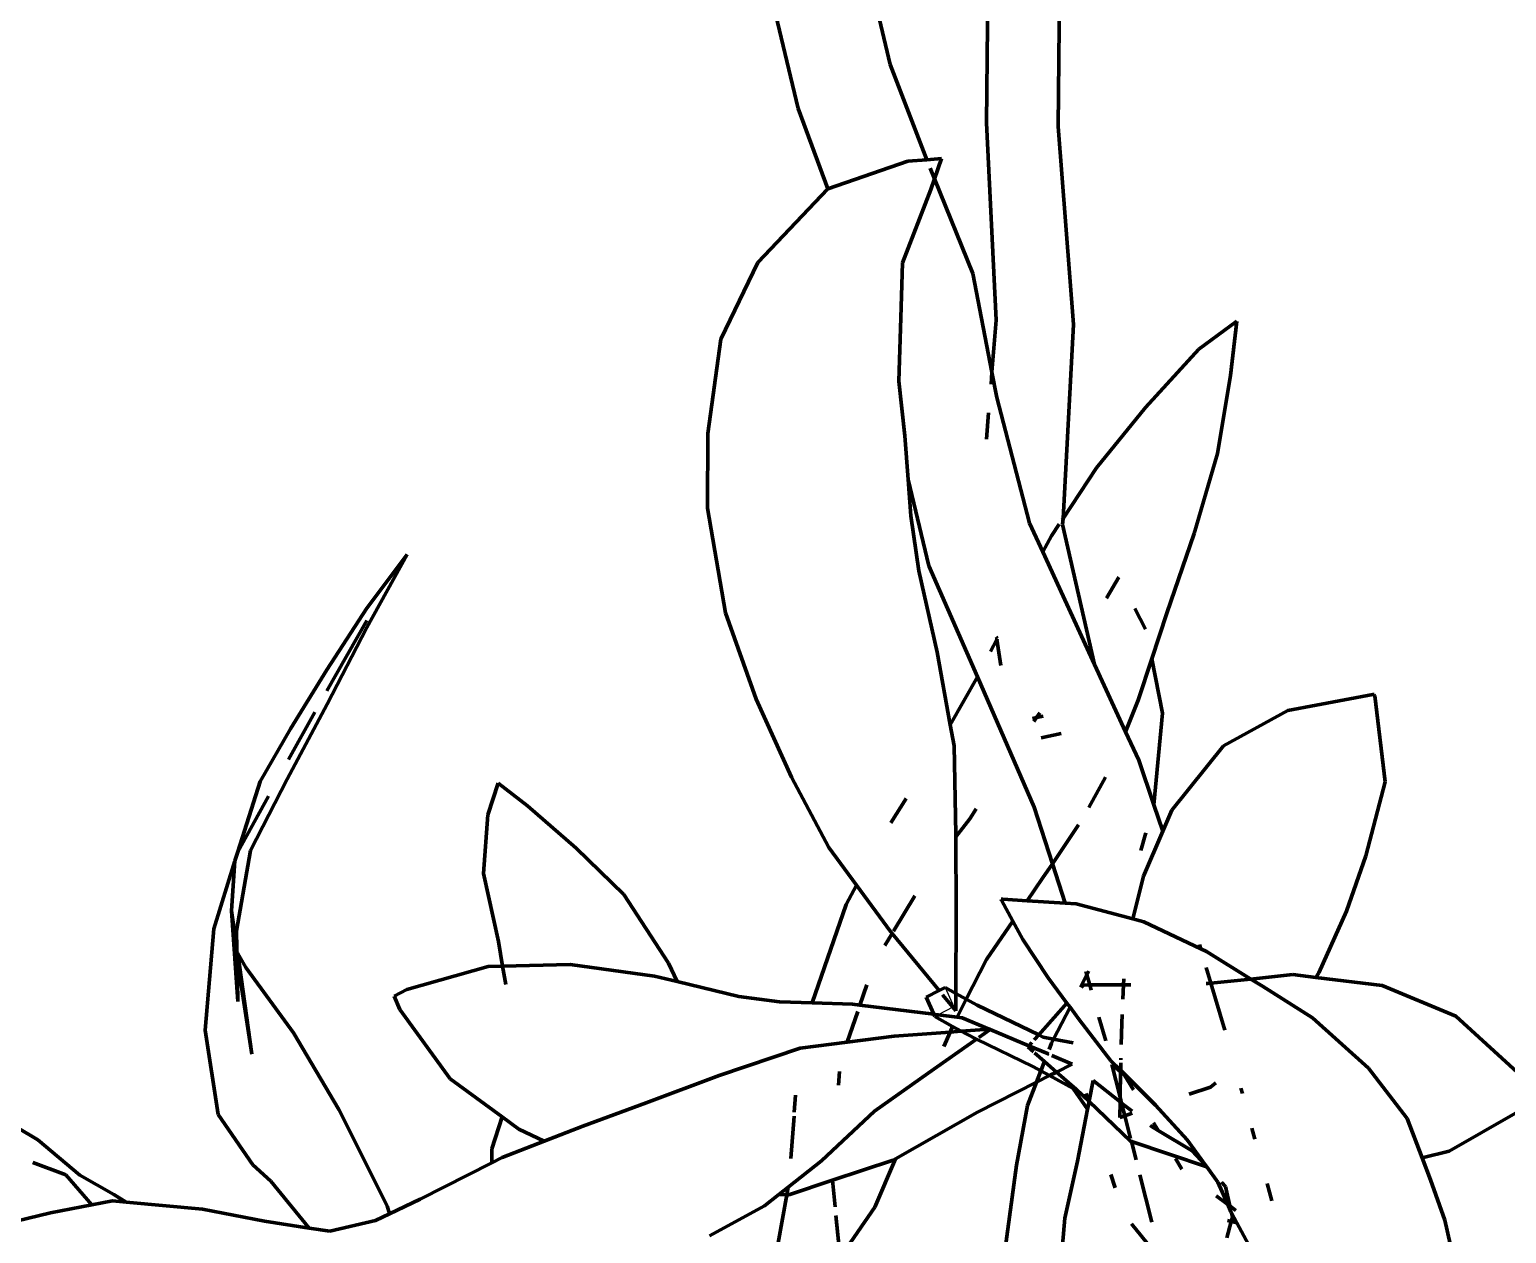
# Model space of a CAD drawing. Header units: millimetres. Extents: x 4307 to 31003, y 2809 to 20009.
# Drawn here: x 7957.8 to 8052.2, y 17258.4 to 17335.3 of the extents above; entities that cross this region are included whole.
import ezdxf

# ---------------------------------------------------------------- set-up
doc = ezdxf.new("R2010")
doc.units = ezdxf.units.MM
doc.layers.add('ProfileEdges', color=7, linetype='Continuous')

msp = doc.modelspace()

# ---------------------------------------------------------------- linework, layer by layer
for p, q in [((8016.372, 17274.108), (8016.922, 17272.878)), ((8016.861, 17272.847), (8015.917, 17272.365)), ((8016.922, 17272.878), (8016.861, 17272.847)), ((8015.917, 17272.365), (8015.7, 17272.254))]:
    msp.add_line(p, q)
at = {"layer": 'ProfileEdges', "lineweight": 211}
for p, q in [((8019.012, 17329.378), (8019.129, 17342.032)), ((8023.706, 17341.463), (8023.6, 17329.156)), ((8012.859, 17333.112), (8011.25, 17339.924)), ((8006.965, 17330.294), (8005.295, 17337.351)), ((8015.203, 17327.022), (8012.859, 17333.112)), ((8008.863, 17325.163), (8006.965, 17330.294)), ((8019.012, 17329.378), (8019.636, 17316.767)), ((8023.6, 17329.156), (8024.568, 17316.48)), ((8008.863, 17325.163), (8013.991, 17326.931)), ((8013.991, 17326.931), (8015.203, 17327.022)), ((8015.203, 17327.022), (8016.139, 17327.093)), ((8016.139, 17327.093), (8015.691, 17325.802)), ((8015.691, 17325.802), (8015.419, 17326.479)), ((8015.691, 17325.802), (8015.453, 17325.114)), ((8018.129, 17319.74), (8015.691, 17325.802)), ((8004.399, 17320.447), (8008.863, 17325.163)), ((8015.453, 17325.114), (8013.636, 17320.431)), ((8002.033, 17315.555), (8004.399, 17320.447)), ((8013.636, 17320.431), (8013.54, 17316.913)), ((8019.361, 17313.437), (8018.129, 17319.74)), ((8013.54, 17316.913), (8013.402, 17312.876)), ((8019.636, 17316.767), (8019.361, 17313.437)), ((8024.568, 17316.48), (8023.9, 17304.093)), ((8032.572, 17314.92), (8035.021, 17316.694)), ((8035.021, 17316.694), (8034.601, 17313.222)), ((8001.195, 17309.524), (8002.033, 17315.555)), ((8029.173, 17311.177), (8032.572, 17314.92)), ((8019.361, 17313.437), (8019.299, 17312.683)), ((8019.678, 17311.818), (8019.361, 17313.437)), ((8013.402, 17312.876), (8013.796, 17309.368)), ((8034.601, 17313.222), (8033.776, 17308.239)), ((8019.678, 17311.818), (8021.766, 17303.797)), ((8019.147, 17310.847), (8019.006, 17309.151)), ((8026.034, 17307.334), (8029.173, 17311.177)), ((8001.177, 17304.752), (8001.195, 17309.524)), ((8013.796, 17309.368), (8014, 17306.583)), ((8033.776, 17308.239), (8032.279, 17303.127)), ((8023.9, 17304.093), (8026.034, 17307.334)), ((8015.327, 17301.069), (8014, 17306.583)), ((8014, 17306.583), (8014.17, 17304.258)), ((8002.329, 17298.053), (8001.177, 17304.752)), ((8014.17, 17304.258), (8014.681, 17300.747)), ((8023.847, 17304.012), (8023.9, 17304.093)), ((8023.9, 17304.093), (8023.878, 17303.693)), ((8022.614, 17301.953), (8021.766, 17303.797)), ((8022.614, 17301.953), (8023.168, 17302.981)), ((8023.168, 17302.981), (8023.661, 17303.731)), ((8023.878, 17303.693), (8025.923, 17294.752)), ((8032.279, 17303.127), (8030.534, 17298.036)), ((7981.98, 17301.785), (7979.402, 17298.349)), ((7979.409, 17297.128), (7981.98, 17301.785)), ((8018.426, 17293.959), (8015.327, 17301.069)), ((8025.923, 17294.752), (8022.614, 17301.953)), ((8014.681, 17300.747), (8015.85, 17295.551)), ((8026.683, 17298.985), (8027.47, 17300.327)), ((7979.402, 17298.349), (7976.849, 17294.416)), ((8028.498, 17298.338), (8029.18, 17297.02)), ((7976.855, 17293.068), (7979.406, 17297.576)), ((8004.28, 17292.544), (8002.329, 17298.053)), ((8030.534, 17298.036), (8029.575, 17295.106)), ((7979.409, 17297.128), (7976.857, 17292.218)), ((8019.269, 17295.593), (8019.663, 17296.359)), ((8019.637, 17296.527), (8019.689, 17296.41)), ((8019.663, 17296.359), (8019.689, 17296.41)), ((8019.663, 17296.359), (8019.919, 17294.691)), ((8015.85, 17295.551), (8016.696, 17290.898)), ((8027.896, 17290.458), (8025.923, 17294.752)), ((8029.575, 17295.106), (8028.712, 17292.47)), ((8029.575, 17295.106), (8030.26, 17291.652)), ((7976.849, 17294.416), (7974.527, 17290.648)), ((8016.696, 17290.898), (8018.426, 17293.959)), ((8022.06, 17285.623), (8018.426, 17293.959)), ((8006.537, 17287.541), (8004.28, 17292.544)), ((8038.269, 17291.819), (8043.703, 17292.832)), ((8043.703, 17292.832), (8043.796, 17292.829)), ((8043.796, 17292.829), (8043.827, 17292.741)), ((8043.827, 17292.741), (8044.5, 17287.245)), ((7976.857, 17292.218), (7974.307, 17287.427)), ((7974.392, 17288.672), (7976.088, 17291.7)), ((8022.215, 17291.366), (8022.423, 17291.664)), ((8028.712, 17292.47), (8027.896, 17290.458)), ((8030.26, 17291.652), (8029.711, 17285.776)), ((8034.161, 17289.56), (8038.269, 17291.819)), ((7974.527, 17290.648), (7972.582, 17287.272)), ((8016.696, 17290.898), (8016.94, 17289.557)), ((8022.215, 17291.366), (8021.952, 17291.309)), ((8022.038, 17291.114), (8022.215, 17291.366)), ((8022.633, 17291.457), (8022.215, 17291.366)), ((8022.505, 17290.06), (8023.773, 17290.336)), ((8028.737, 17288.629), (8027.896, 17290.458)), ((8016.94, 17289.557), (8017.056, 17283.9)), ((8030.855, 17285.444), (8034.161, 17289.56)), ((8029.711, 17285.776), (8028.737, 17288.629)), ((7972.582, 17287.272), (7971.158, 17282.782)), ((7971.968, 17282.873), (7974.307, 17287.427)), ((7987.794, 17287.158), (7987.141, 17285.143)), ((7989.681, 17285.713), (7987.794, 17287.158)), ((8008.934, 17283.045), (8006.537, 17287.541)), ((8026.61, 17287.544), (8025.549, 17285.61)), ((8044.5, 17287.245), (8043.256, 17282.518)), ((7971.158, 17282.782), (7973.111, 17286.346)), ((8012.902, 17284.622), (8013.88, 17286.18)), ((7987.141, 17285.143), (7986.866, 17281.4)), ((7992.783, 17283.012), (7989.681, 17285.713)), ((8017.941, 17284.878), (8018.352, 17285.525)), ((8023.218, 17282.016), (8022.06, 17285.623)), ((8030.28, 17284.107), (8029.711, 17285.776)), ((8030.28, 17284.107), (8030.855, 17285.444)), ((8017.056, 17283.729), (8017.941, 17284.878)), ((8024.883, 17284.508), (8023.218, 17282.016)), ((8029.04, 17281.221), (8030.28, 17284.107)), ((8017.056, 17283.9), (8017.056, 17283.729)), ((8017.056, 17283.729), (8017.077, 17278.969)), ((8029.201, 17283.997), (8028.868, 17282.853)), ((7969.612, 17277.846), (7970.973, 17282.21)), ((7970.973, 17282.21), (7970.759, 17279.005)), ((7971.158, 17282.782), (7970.973, 17282.21)), ((7971.08, 17277.729), (7971.968, 17282.873)), ((7995.831, 17280.06), (7992.783, 17283.012)), ((8010.703, 17280.637), (8008.934, 17283.045)), ((8043.256, 17282.518), (8042.029, 17278.976)), ((7986.866, 17281.4), (7987.808, 17277.039)), ((8023.218, 17282.016), (8022.598, 17281.088)), ((8024.028, 17279.492), (8023.218, 17282.016)), ((8028.364, 17278.49), (8029.04, 17281.221)), ((8010.046, 17279.413), (8010.703, 17280.637)), ((8012.865, 17277.693), (8010.703, 17280.637)), ((8022.598, 17281.088), (8021.608, 17279.655)), ((7998.676, 17275.66), (7995.831, 17280.06)), ((8007.874, 17273.118), (8010.046, 17279.413)), ((8013.064, 17277.7), (8014.429, 17279.958)), ((8019.961, 17279.695), (8019.941, 17279.759)), ((8019.941, 17279.759), (8020.059, 17279.759)), ((8020.697, 17278.336), (8019.961, 17279.695)), ((8020.059, 17279.759), (8021.608, 17279.655)), ((8021.608, 17279.655), (8024.028, 17279.492)), ((8024.028, 17279.492), (8024.741, 17279.444)), ((8024.741, 17279.444), (8028.364, 17278.49)), ((7970.759, 17279.005), (7971.152, 17273.205)), ((7970.759, 17279.005), (7971.02, 17276.492)), ((7970.759, 17279.005), (7971.098, 17276.62)), ((8017.077, 17278.969), (8017.056, 17273.727)), ((8020.732, 17278.387), (8020.697, 17278.336)), ((8028.364, 17278.49), (8029.062, 17278.307)), ((8042.029, 17278.976), (8040.253, 17275.034)), ((7969.067, 17271.385), (7969.612, 17277.846)), ((7971.098, 17276.62), (7971.08, 17277.729)), ((8012.512, 17276.789), (8012.977, 17277.557)), ((8012.977, 17277.557), (8012.865, 17277.693)), ((8015.984, 17273.91), (8012.977, 17277.557)), ((8020.697, 17278.336), (8019.016, 17275.903)), ((8021.322, 17277.184), (8020.697, 17278.336)), ((8029.062, 17278.307), (8032.699, 17276.587)), ((7971.109, 17275.928), (7971.02, 17276.492)), ((7971.02, 17276.492), (7971.102, 17276.352)), ((7971.098, 17276.62), (7971.102, 17276.352)), ((7987.808, 17277.039), (7988.076, 17275.476)), ((8022.954, 17274.733), (8021.322, 17277.184)), ((8032.699, 17276.587), (8032.618, 17276.859)), ((8032.699, 17276.587), (8033.063, 17276.415)), ((7971.102, 17276.352), (7971.147, 17276.275)), ((7971.109, 17275.928), (7971.147, 17276.275)), ((7972.06, 17269.847), (7971.109, 17275.928)), ((7971.152, 17273.205), (7971.109, 17275.928)), ((7971.147, 17276.275), (7971.664, 17275.385)), ((7971.147, 17276.275), (7972.06, 17269.847)), ((7988.076, 17275.476), (7992.391, 17275.582)), ((7992.391, 17275.582), (7997.79, 17274.832)), ((7999.237, 17274.484), (7998.676, 17275.66)), ((8019.016, 17275.903), (8017.719, 17273.358)), ((8033.063, 17276.415), (8035.915, 17274.648)), ((7971.664, 17275.385), (7974.709, 17271.208)), ((7981.961, 17273.982), (7987.154, 17275.454)), ((7987.154, 17275.454), (7988.076, 17275.476)), ((7988.076, 17275.476), (7988.276, 17274.307)), ((7997.79, 17274.832), (7999.237, 17274.484)), ((8024.153, 17273.111), (8022.954, 17274.733)), ((8025.42, 17274.917), (8025.014, 17274.136)), ((8025.42, 17274.917), (8025.362, 17275.12)), ((8025.541, 17275.149), (8025.42, 17274.917)), ((8025.607, 17274.265), (8025.42, 17274.917)), ((8027.774, 17274.277), (8027.793, 17274.654)), ((8033.358, 17274.376), (8033.06, 17275.376)), ((8033.358, 17274.376), (8035.915, 17274.648)), ((8035.915, 17274.648), (8038.583, 17274.932)), ((8035.915, 17274.648), (8036.661, 17274.185)), ((8038.583, 17274.932), (8040.065, 17274.75)), ((8040.253, 17275.034), (8040.065, 17274.75)), ((8040.065, 17274.75), (8044.3, 17274.231)), ((7981.157, 17273.551), (7981.961, 17273.982)), ((7999.237, 17274.484), (8003.181, 17273.536)), ((8010.924, 17272.981), (8011.371, 17274.267)), ((8015.15, 17273.484), (8015.984, 17273.91)), ((8015.984, 17273.91), (8016.372, 17274.108)), ((8017.056, 17273.727), (8016.372, 17274.108)), ((8017.056, 17273.727), (8017.051, 17272.616)), ((8017.719, 17273.358), (8017.056, 17273.727)), ((8025.055, 17274.124), (8025.179, 17274.263)), ((8025.179, 17274.263), (8025.607, 17274.265)), ((8025.607, 17274.265), (8027.774, 17274.277)), ((8025.702, 17273.937), (8025.607, 17274.265)), ((8027.727, 17273.35), (8027.774, 17274.277)), ((8027.774, 17274.277), (8028.229, 17274.279)), ((8033.056, 17274.352), (8033.167, 17274.355)), ((8033.167, 17274.355), (8033.358, 17274.376)), ((8034.251, 17271.374), (8033.358, 17274.376)), ((8036.661, 17274.185), (8039.848, 17272.169)), ((8044.3, 17274.231), (8049.012, 17272.273)), ((7981.511, 17272.69), (7981.157, 17273.551)), ((8003.181, 17273.536), (8005.77, 17273.181)), ((8005.77, 17273.181), (8007.874, 17273.118)), ((8007.874, 17273.118), (8010.435, 17273.042)), ((8010.435, 17273.042), (8010.924, 17272.981)), ((8010.924, 17272.981), (8015.635, 17272.4)), ((8015.635, 17272.4), (8015.15, 17273.484)), ((8016.861, 17272.847), (8016.203, 17273.644)), ((8017.051, 17272.616), (8016.861, 17272.847)), ((8017.719, 17273.358), (8017.136, 17272.214)), ((8018.411, 17272.973), (8017.719, 17273.358)), ((8022.346, 17271.079), (8018.411, 17272.973)), ((8022.346, 17271.079), (8024.153, 17273.111)), ((8024.347, 17272.848), (8023.293, 17270.81)), ((8024.347, 17272.848), (8024.153, 17273.111)), ((8024.92, 17272.072), (8024.347, 17272.848)), ((7984.738, 17268.261), (7981.511, 17272.69)), ((8010.096, 17270.601), (8010.78, 17272.569)), ((8015.7, 17272.254), (8015.635, 17272.4)), ((8016.832, 17271.603), (8015.7, 17272.254)), ((8015.748, 17272.386), (8015.917, 17272.365)), ((8015.917, 17272.365), (8017.136, 17272.214)), ((8017.136, 17272.214), (8017.448, 17272.176)), ((8017.448, 17272.176), (8019.186, 17271.443)), ((8026.963, 17269.423), (8024.92, 17272.072)), ((8026.633, 17270.695), (8026.196, 17272.215)), ((8027.621, 17270.463), (8027.65, 17271.813)), ((8027.65, 17271.813), (8027.679, 17272.382)), ((8039.848, 17272.169), (8043.416, 17268.938)), ((8049.012, 17272.273), (8052.937, 17268.686)), ((7969.905, 17265.991), (7969.067, 17271.385)), ((7974.709, 17271.208), (7977.61, 17266.296)), ((8010.096, 17270.601), (8013.106, 17270.986)), ((8013.106, 17270.986), (8016.682, 17271.255)), ((8016.682, 17271.255), (8016.287, 17270.34)), ((8016.832, 17271.603), (8016.682, 17271.255)), ((8016.682, 17271.255), (8017.399, 17271.309)), ((8017.399, 17271.309), (8016.832, 17271.603)), ((8017.399, 17271.309), (8019.186, 17271.443)), ((8017.743, 17271.117), (8017.399, 17271.309)), ((8018.379, 17270.806), (8017.743, 17271.117)), ((8019.25, 17271.416), (8018.528, 17270.911)), ((8019.186, 17271.443), (8019.25, 17271.416)), ((8019.301, 17271.451), (8019.25, 17271.416)), ((8019.25, 17271.416), (8021.719, 17270.375)), ((8022.054, 17270.751), (8022.346, 17271.079)), ((8022.642, 17270.937), (8022.346, 17271.079)), ((8023.293, 17270.81), (8022.642, 17270.937)), ((8001.927, 17268.471), (8007.109, 17270.219)), ((8007.109, 17270.219), (8010.096, 17270.601)), ((8018.379, 17270.806), (8015.278, 17268.635)), ((8021.981, 17269.045), (8018.379, 17270.806)), ((8021.659, 17270.307), (8021.719, 17270.375)), ((8022.014, 17269.996), (8021.659, 17270.307)), ((8021.719, 17270.375), (8021.903, 17270.581)), ((8021.719, 17270.375), (8022.908, 17269.893)), ((8022.712, 17269.382), (8022.086, 17269.932)), ((8022.908, 17269.893), (8022.862, 17269.773)), ((8022.908, 17269.893), (8022.981, 17269.843)), ((8023.161, 17270.555), (8023.005, 17270.147)), ((8023.293, 17270.81), (8023.161, 17270.555)), ((8024.552, 17270.567), (8023.293, 17270.81)), ((8022.479, 17268.773), (8021.981, 17269.045)), ((8022.712, 17269.382), (8022.479, 17268.773)), ((8022.729, 17269.427), (8022.712, 17269.382)), ((8023.487, 17268.7), (8022.712, 17269.382)), ((8023.185, 17269.757), (8024.49, 17269.207)), ((8024.49, 17269.207), (8023.487, 17268.7)), ((8027.586, 17268.803), (8026.963, 17269.423)), ((8027.02, 17269.182), (8027.584, 17268.705)), ((8027.02, 17269.182), (8027.549, 17267.097)), ((8027.586, 17268.803), (8027.596, 17269.289)), ((8027.6, 17269.479), (8027.603, 17269.588)), ((8043.416, 17268.938), (8045.899, 17265.738)), ((7988.061, 17265.829), (7984.738, 17268.261)), ((7997.253, 17266.736), (8001.927, 17268.471)), ((8009.552, 17267.856), (8009.615, 17268.728)), ((8015.278, 17268.635), (8011.847, 17266.197)), ((8022.203, 17268.052), (8018.425, 17266.145)), ((8022.203, 17268.052), (8021.631, 17266.558)), ((8022.479, 17268.773), (8022.203, 17268.052)), ((8023.032, 17268.471), (8022.203, 17268.052)), ((8023.032, 17268.471), (8022.479, 17268.773)), ((8023.487, 17268.7), (8023.032, 17268.471)), ((8024.543, 17267.645), (8023.032, 17268.471)), ((8024.743, 17267.596), (8023.487, 17268.7)), ((8025.572, 17266.866), (8025.822, 17268.155)), ((8025.822, 17268.155), (8027.543, 17266.801)), ((8027.549, 17267.097), (8027.584, 17268.705)), ((8027.584, 17268.705), (8027.586, 17268.803)), ((8027.584, 17268.705), (8027.835, 17268.493)), ((8029.821, 17266.58), (8027.586, 17268.803)), ((8028.398, 17267.568), (8027.835, 17268.493)), ((8033.677, 17268.004), (8033.337, 17267.739)), ((8006.726, 17266.127), (8006.811, 17267.223)), ((8025.469, 17266.335), (8024.543, 17267.645)), ((8025.562, 17266.815), (8024.743, 17267.596)), ((8025.364, 17267.322), (8025.572, 17266.866)), ((8027.543, 17266.801), (8027.549, 17267.097)), ((8027.549, 17267.097), (8027.645, 17266.721)), ((8033.337, 17267.739), (8031.957, 17267.279)), ((8035.37, 17267.323), (8035.275, 17267.666)), ((7977.61, 17266.296), (7980.708, 17260.149)), ((7993.213, 17265.246), (7997.253, 17266.736)), ((8011.847, 17266.197), (8008.467, 17263.034)), ((8018.425, 17266.145), (8013.198, 17263.152)), ((8021.631, 17266.558), (8020.934, 17262.744)), ((8024.825, 17263.009), (8025.469, 17266.335)), ((8025.562, 17266.815), (8025.469, 17266.335)), ((8025.572, 17266.866), (8025.562, 17266.815)), ((8028.215, 17264.283), (8025.562, 17266.815)), ((8027.522, 17265.799), (8027.543, 17266.801)), ((8027.543, 17266.801), (8027.645, 17266.721)), ((8027.645, 17266.721), (8028.321, 17266.189)), ((8027.645, 17266.721), (8027.851, 17265.909)), ((8031.83, 17264.366), (8029.821, 17266.58)), ((7958.365, 17264.358), (7955.813, 17265.875)), ((7972.121, 17262.776), (7969.905, 17265.991)), ((7988.061, 17265.829), (7987.391, 17263.794)), ((7989.119, 17265.055), (7988.061, 17265.829)), ((7990.735, 17264.284), (7993.213, 17265.246)), ((8006.498, 17263.183), (8006.707, 17265.879)), ((8027.851, 17265.909), (8027.522, 17265.799)), ((8028.314, 17266.063), (8027.851, 17265.909)), ((8027.851, 17265.909), (8028.224, 17264.442)), ((8029.469, 17265.287), (8029.531, 17265.238)), ((8029.531, 17265.238), (8029.982, 17264.967)), ((8029.982, 17264.967), (8029.683, 17265.458)), ((8045.899, 17265.738), (8046.855, 17263.22)), ((8052.824, 17266.075), (8048.572, 17263.653)), ((7961.066, 17262.117), (7958.365, 17264.358)), ((7988.059, 17263.246), (7990.735, 17264.284)), ((7990.735, 17264.284), (7989.119, 17265.055)), ((8028.269, 17264.265), (8028.215, 17264.283)), ((8028.256, 17264.316), (8028.269, 17264.265)), ((8028.269, 17264.265), (8028.57, 17263.079)), ((8033.088, 17262.645), (8028.269, 17264.265)), ((8029.982, 17264.967), (8032.16, 17263.66)), ((8033.018, 17262.741), (8031.83, 17264.366)), ((8036.171, 17264.417), (8035.978, 17265.117)), ((7987.391, 17263.794), (7987.384, 17262.9)), ((8032.16, 17263.66), (8033.018, 17262.741)), ((8048.572, 17263.653), (8046.855, 17263.22)), ((7958.062, 17262.911), (7960.162, 17262.131)), ((7973.273, 17261.72), (7972.121, 17262.776)), ((7982.817, 17260.565), (7987.384, 17262.9)), ((7987.384, 17262.9), (7988.059, 17263.246)), ((8008.467, 17263.034), (8006.328, 17261.347)), ((8013.05, 17263.067), (8009.168, 17261.78)), ((8013.198, 17263.152), (8011.872, 17260.057)), ((8013.198, 17263.152), (8013.05, 17263.067)), ((8020.934, 17262.744), (8020.026, 17256.148)), ((8024.012, 17259.353), (8024.825, 17263.009)), ((8031.495, 17262.483), (8031.08, 17263.163)), ((8033.088, 17262.645), (8033.018, 17262.741)), ((8033.806, 17261.662), (8033.088, 17262.645)), ((8046.855, 17263.22), (8047.392, 17261.808)), ((7960.162, 17262.131), (7961.823, 17260.208)), ((7963.224, 17260.864), (7961.066, 17262.117)), ((7975.714, 17258.729), (7973.273, 17261.72)), ((8009.168, 17261.78), (8006.377, 17260.855)), ((8009.334, 17260.093), (8009.168, 17261.78)), ((8026.967, 17262.141), (8027.231, 17261.288)), ((8028.814, 17262.121), (8029.582, 17259.096)), ((8034.428, 17260.235), (8033.806, 17261.662)), ((8034.032, 17261.655), (8034.294, 17261.374)), ((8037.258, 17260.474), (8036.956, 17261.571)), ((8047.392, 17261.808), (8048.306, 17259.241)), ((7961.823, 17260.208), (7963.14, 17260.46)), ((7963.14, 17260.46), (7964.011, 17260.381)), ((7964.011, 17260.381), (7963.224, 17260.864)), ((7980.86, 17259.632), (7982.817, 17260.565)), ((8005.728, 17260.874), (8004.818, 17260.157)), ((8005.425, 17256.238), (8006.242, 17260.859)), ((8006.328, 17261.347), (8005.728, 17260.874)), ((8006.242, 17260.859), (8005.728, 17260.874)), ((8006.242, 17260.859), (8006.328, 17261.347)), ((8006.377, 17260.855), (8006.242, 17260.859)), ((8033.685, 17260.777), (8034.428, 17260.235)), ((8034.294, 17261.374), (8034.553, 17260.143)), ((7955.337, 17258.775), (7959.192, 17259.705)), ((7959.192, 17259.705), (7961.823, 17260.208)), ((7964.011, 17260.381), (7968.896, 17259.933)), ((7968.896, 17259.933), (7972.853, 17259.159)), ((7979.964, 17259.205), (7980.86, 17259.632)), ((7980.708, 17260.149), (7980.86, 17259.632)), ((8004.818, 17260.157), (8001.304, 17258.233)), ((8009.655, 17256.843), (8009.39, 17259.526)), ((8011.872, 17260.057), (8009.655, 17256.843)), ((8034.634, 17259.761), (8034.428, 17260.235)), ((8034.428, 17260.235), (8034.553, 17260.143)), ((8034.553, 17260.143), (8034.956, 17259.849)), ((8034.553, 17260.143), (8034.634, 17259.761)), ((8034.662, 17259.71), (8034.634, 17259.761)), ((8034.662, 17259.71), (8034.724, 17259.426)), ((8035.008, 17259.067), (8034.662, 17259.71)), ((7972.853, 17259.159), (7975.714, 17258.729)), ((7975.714, 17258.729), (7977.038, 17258.53)), ((7977.038, 17258.53), (7979.964, 17259.205)), ((8023.878, 17257.634), (8024.012, 17259.353)), ((8028.27, 17258.987), (8029.563, 17257.427)), ((8034.653, 17259.155), (8034.373, 17258.094)), ((8034.407, 17259.216), (8034.653, 17259.155)), ((8034.724, 17259.426), (8034.653, 17259.155)), ((8034.653, 17259.155), (8035.008, 17259.067)), ((8036.769, 17255.806), (8035.008, 17259.067)), ((8048.306, 17259.241), (8049.705, 17253.04))]:
    msp.add_line(p, q, dxfattribs=at)

doc.saveas('drawing.dxf')
